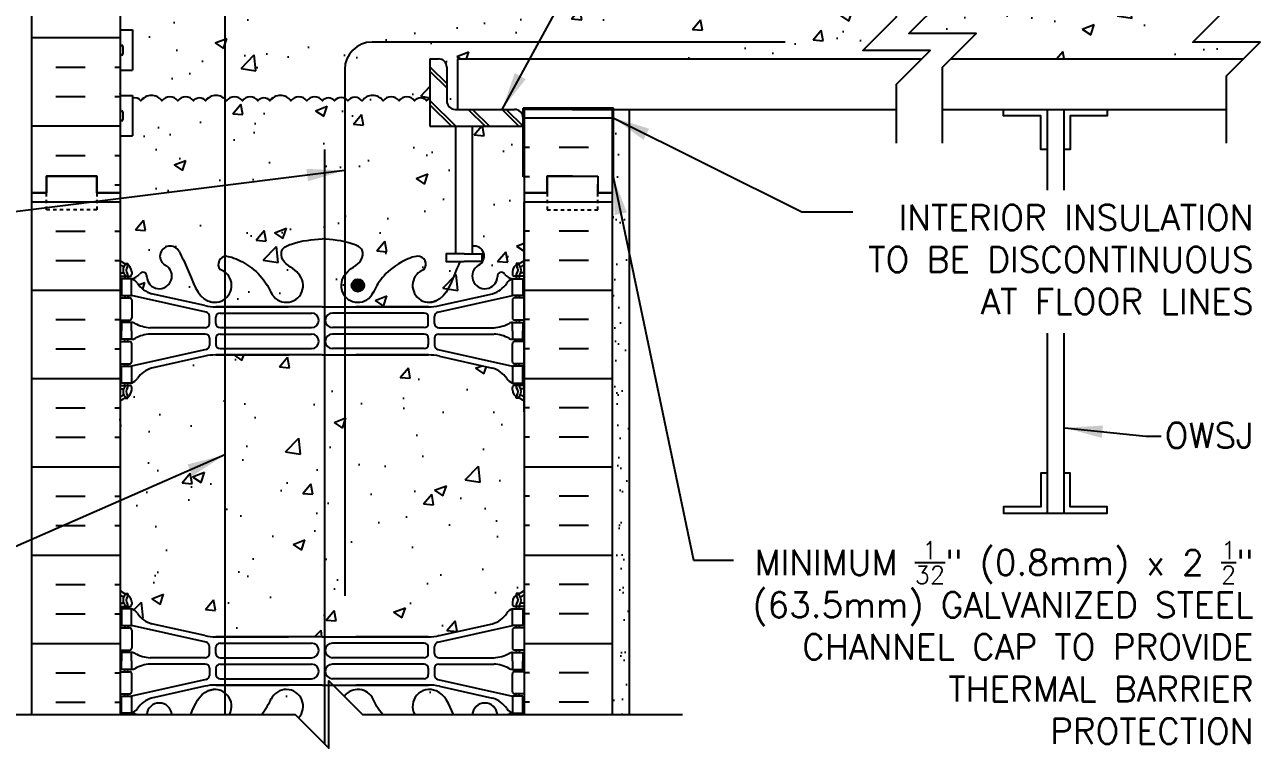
# Model space of a CAD drawing. Header units: inches. Extents: x 434 to 489.4, y 108.8 to 172.4.
# Drawn here: x 452.66 to 489.35, y 133.42 to 154.92 of the extents above; entities that cross this region are included whole.
import ezdxf

# ---------------------------------------------------------------- set-up
doc = ezdxf.new("R2010")
doc.units = ezdxf.units.IN
doc.header["$LTSCALE"] = 0.5
doc.header["$MEASUREMENT"] = 0
doc.linetypes.add('DASHED2', pattern=[0.375, 0.25, -0.125])
for name, color, linetype in [('HATCH', 12, 'Continuous'), ('line25', 2, 'Continuous'), ('LINE3', 3, 'Continuous'), ('LINE50', 5, 'Continuous'), ('LINE9', 9, 'Continuous'), ('TEXT', 4, 'Continuous'), ('Web_Edge', 9, 'Continuous')]:
    doc.layers.add(name, color=color, linetype=linetype)
doc.styles.add('DIM', font='romans.shx', dxfattribs={"width": 0.7})
doc.styles.add('ROMANS', font='romans.shx', dxfattribs={"height": 0.75})
doc.dimstyles.new('ext_12', dxfattribs={"dimscale": 12, "dimtxt": 0.09375, "dimasz": 0.09375, "dimexe": 0.09375, "dimexo": 0.0625, "dimgap": 0.0625, "dimtad": 1, "dimdec": 1, "dimzin": 3, "dimdsep": 46, "dimlunit": 4, "dimtxsty": 'DIM', "dimcen": 0.09, "dimdle": 0.09375, "dimclrt": 4, "dimadec": 0, "dimazin": 0, "dimtfac": 1, "dimtdec": 1, "dimtmove": 2, "dimatfit": 3, "dimfxl": 1, "dimfrac": 2, "dimtolj": 1, "dimtzin": 0, "dimarcsym": 0})

msp = doc.modelspace()

# ---------------------------------------------------------------- hatches: boundary and pattern name
at = {"layer": 'HATCH'}
h = msp.add_hatch(dxfattribs=at)
h.set_pattern_fill('INSUL', color=256, scale=7, style=0)
h.set_pattern_definition([(0, (-2470.6726, -247.0916), (0, 2.625), []), (0, (-2470.6726, -246.2166), (0, 2.625), [0.875, -0.875]), (0, (-2470.6726, -245.3416), (0, 2.625), [0.875, -0.875])])
h.paths.add_polyline_path([(452.864, 149.918), (453.302, 149.918), (453.302, 150.418), (454.802, 150.418), (454.802, 149.918), (455.489, 149.918), (455.489, 167.918), (454.802, 167.918), (454.802, 168.418), (453.302, 168.418), (453.302, 167.918), (452.864, 167.918)])
h = msp.add_hatch(dxfattribs=at)
h.set_pattern_fill('AR-CONC', color=256, scale=0.5)
h.set_pattern_definition([(50, (0, 0), (3.586301, -0.31376), [0.375, -4.125]), (355, (0, 0), (-0.693757, 3.76096), [0.3, -3.3]), (100.45144, (0.299, -0.026), (2.892544, 3.4472), [0.3187, -3.50571]), (46.1842, (0, 1), (5.336207, -0.827596), [0.5625, -6.1875]), (96.6356, (0.4447, 0.931), (4.67331, 4.870593), [0.47805, -5.25857]), (351.1842, (0, 1), (4.67331, 4.870593), [0.45, -4.95]), (21, (0.5, 0.75), (2.984535, -2.013094), [0.375, -4.125]), (326, (0.5, 0.75), (1.216577, 3.62575), [0.3, -3.3]), (71.45144, (0.7487, 0.5822), (4.201112, 1.612656), [0.3187, -3.50571]), (37.5, (0, 0), (0.0607993, 1.6644693), [0, -3.26, 0, -3.35, 0, -3.3125]), (7.5, (0, 0), (1.3153477, 1.9720586), [0, -1.91, 0, -3.185, 0, -1.2625]), (327.5, (-1.115, 0), (2.6691122, -0.1127744), [0, -1.25, 0, -3.9, 0, -5.175]), (317.5, (-1.615, 0), (2.915931, 0.500525), [0, -1.625, 0, -2.59, 0, -3.675])])
h.paths.add_polyline_path([(467.489, 143.726, 0.088416), (467.343, 143.823), (467.253, 143.823), (467.253, 143.865, -0.249069), (467.143, 144.072), (467.143, 144.139, -0.414214), (467.206, 144.202), (467.253, 144.202), (467.253, 144.272), (467.148, 144.272, -0.155529), (466.972, 144.406, 0.180914), (466.555, 144.717), (464.974, 145.07, 0.054974), (464.647, 145.106), (461.489, 145.106), (458.331, 145.106, 0.054974), (458.004, 145.07), (456.423, 144.717, 0.180914), (456.006, 144.406, -0.155529), (455.83, 144.272), (455.725, 144.272), (455.725, 144.202), (455.773, 144.202, -0.414214), (455.835, 144.139), (455.835, 144.072, -0.249069), (455.725, 143.865), (455.725, 143.823), (455.635, 143.823, 0.088416), (455.489, 143.726), (455.489, 138.11, 0.088416), (455.635, 138.013), (455.725, 138.013), (455.725, 137.971, -0.249069), (455.835, 137.764), (455.835, 137.697, -0.414214), (455.773, 137.634), (455.725, 137.634), (455.725, 137.564), (455.83, 137.564, -0.155529), (456.006, 137.43, 0.180914), (456.423, 137.119), (458.004, 136.766, 0.054974), (458.331, 136.73), (461.489, 136.73), (464.647, 136.73, 0.054974), (464.974, 136.766), (466.555, 137.119, 0.180914), (466.972, 137.43, -0.155529), (467.148, 137.564), (467.253, 137.564), (467.253, 137.634), (467.206, 137.634, -0.414214), (467.143, 137.697), (467.143, 137.764, -0.249069), (467.253, 137.971), (467.253, 138.013), (467.343, 138.013, 0.088416), (467.489, 138.11)])
edge = h.paths.add_edge_path()
edge.add_spline(control_points=[(459.982, 134.894), (459.909, 134.748), (459.825, 134.583), (459.687, 134.418)], knot_values=[0.773196, 0.773196, 0.773196, 0.773196, 1.258119, 1.258119, 1.258119, 1.258119], degree=3, periodic=0)
edge.add_line((459.687, 134.418), (460.692, 134.418))
edge.add_line((460.692, 134.418), (460.789, 134.321))
edge.add_arc((460.427, 134.666), 0.5, 316.4491, 511.912)
edge = h.paths.add_edge_path()
edge.add_spline(control_points=[(458.26, 135.164), (458.204, 135.156), (458.15, 135.143), (458.1, 135.123)], knot_values=[1.703896, 1.703896, 1.703896, 1.703896, 1.875321, 1.875321, 1.875321, 1.875321], degree=3, periodic=0)
edge.add_spline(control_points=[(458.1, 135.123), (457.843, 135.02), (457.709, 134.72), (457.589, 134.418)], knot_values=[0.818269, 0.818269, 0.818269, 0.818269, 1.703896, 1.703896, 1.703896, 1.703896], degree=3, periodic=0)
edge.add_line((457.589, 134.418), (458.736, 134.418))
edge.add_arc((458.302, 134.666), 0.5, 330.2981, 454.7074)
h.paths.add_polyline_path([(456.281, 134.418), (457.029, 134.418, 0.922249)])
edge = h.paths.add_edge_path()
edge.add_spline(control_points=[(462.996, 134.894), (463.069, 134.748), (463.153, 134.583), (463.291, 134.418)], knot_values=[0.773196, 0.773196, 0.773196, 0.773196, 1.258119, 1.258119, 1.258119, 1.258119], degree=3, periodic=0)
edge.add_arc((462.552, 134.666), 0.5, 28.088, 143.7132)
edge.add_line((462.148, 134.962), (462.692, 134.418))
edge.add_line((462.692, 134.418), (463.291, 134.418))
edge = h.paths.add_edge_path()
edge.add_spline(control_points=[(465.389, 134.418), (465.269, 134.72), (465.135, 135.02), (464.878, 135.123)], knot_values=[0.818269, 0.818269, 0.818269, 0.818269, 1.703896, 1.703896, 1.703896, 1.703896], degree=3, periodic=0)
edge.add_spline(control_points=[(464.878, 135.123), (464.829, 135.143), (464.774, 135.156), (464.718, 135.164)], knot_values=[1.703896, 1.703896, 1.703896, 1.703896, 1.875321, 1.875321, 1.875321, 1.875321], degree=3, periodic=0)
edge.add_arc((464.677, 134.666), 0.5, 85.2926, 209.7019)
edge.add_line((464.242, 134.418), (465.389, 134.418))
h.paths.add_polyline_path([(465.949, 134.418), (466.697, 134.418, 0.922249)])
h.paths.add_polyline_path([(465.458, 151.903), (464.694, 151.903), (464.694, 152.746, 0.108934), (464.592, 152.653, 0.520567), (464.238, 152.653, 0.520567), (463.775, 152.653, 0.520567), (463.303, 152.653, 0.520567), (462.676, 152.653, 0.520567), (462.254, 152.653, 0.520567), (461.855, 152.653, 0.520567), (461.501, 152.653, 0.520567), (461.038, 152.653, 0.520567), (460.566, 152.653, 0.520567), (459.939, 152.653, 0.520567), (459.585, 152.653, 0.520567), (459.122, 152.653, 0.520567), (458.65, 152.653, 0.520567), (458.024, 152.653, 0.520567), (457.67, 152.653, 0.520567), (457.207, 152.653, 0.520567), (456.734, 152.653, 0.520567), (456.108, 152.653, 0.343685), (455.854, 152.731), (455.854, 151.613), (455.489, 151.613), (455.489, 149.918), (455.489, 147.918, 0.088416), (455.635, 147.821), (455.725, 147.821), (455.725, 147.779, -0.249069), (455.835, 147.572), (455.835, 147.504, -0.414214), (455.773, 147.442), (455.725, 147.442), (455.725, 147.372), (455.83, 147.372, -0.155529), (456.006, 147.238, 0.180914), (456.423, 146.926), (458.004, 146.573, 0.054974), (458.331, 146.537), (461.489, 146.537), (464.647, 146.537, 0.054974), (464.974, 146.573), (466.555, 146.926, 0.180914), (466.972, 147.238, -0.155529), (467.148, 147.372, -0.200746), (466.91, 147.503, 0.886605), (466.697, 147.429, -1.679912), (466.135, 147.772, 0.858777), (465.958, 148.338), (465.958, 148.11), (466.236, 148.11), (466.236, 147.884), (465.977, 147.884), (465.708, 147.884), (465.179, 147.884), (465.179, 148.11), (465.458, 148.11)])
h.paths.add_polyline_path([(467.489, 150.403), (467.458, 150.403), (467.458, 151.903), (465.958, 151.903), (465.958, 148.338, -0.858777), (466.135, 147.772, 1.679912), (466.697, 147.429, -0.886605), (466.91, 147.503, 0.200746), (467.148, 147.372), (467.253, 147.372), (467.253, 147.442), (467.206, 147.442, -0.414214), (467.143, 147.504), (467.143, 147.572, -0.249069), (467.253, 147.779), (467.253, 147.821), (467.343, 147.821, 0.088416), (467.489, 147.918)])
h.paths.add_polyline_path([(479.552, 154.153), (477.552, 154.153), (478.552, 155.153), (478.552, 156.403), (467.124, 156.403), (467.124, 156.418, 0.513851), (466.664, 156.44, 0.520567), (466.065, 156.419, 0.520567), (465.72, 156.37, 0.520567), (465.23, 156.326, 0.447424), (465.124, 156.424, 0.447424), (465.018, 156.326, 0.520567), (464.528, 156.37, 0.520567), (464.183, 156.419, 0.520567), (463.585, 156.44, 0.513851), (463.124, 156.418, 0.500851), (463.018, 156.326, 0.520567), (462.528, 156.37, 0.520567), (462.183, 156.419, 0.520567), (461.585, 156.44, 0.513851), (461.124, 156.418, 0.513851), (460.664, 156.44, 0.520567), (460.065, 156.419, 0.520567), (459.72, 156.37, 0.520567), (459.23, 156.326, 0.520567), (458.925, 156.448, 0.132818), (458.739, 156.642, 0.362673), (458.086, 156.543, 0.520567), (457.724, 156.387, 0.520567), (457.443, 156.266, 0.520567), (456.87, 156.306, 0.520567), (456.528, 156.159, 0.520567), (456.169, 156.302, 0.135519), (455.854, 156.361), (455.854, 155.513), (455.489, 155.513), (455.489, 154.763), (455.854, 154.763), (455.854, 153.563), (455.489, 153.563), (455.489, 152.813), (455.854, 152.813), (455.854, 152.731, -0.343685), (456.108, 152.653, -0.520567), (456.734, 152.653, -0.520567), (457.207, 152.653, -0.520567), (457.67, 152.653, -0.520567), (458.024, 152.653, -0.520567), (458.65, 152.653, -0.520567), (459.122, 152.653, -0.520567), (459.585, 152.653, -0.520567), (459.939, 152.653, -0.520567), (460.566, 152.653, -0.520567), (461.038, 152.653, -0.520567), (461.501, 152.653, -0.520567), (461.855, 152.653, -0.520567), (462.254, 152.653, -0.520567), (462.676, 152.653, -0.520567), (463.303, 152.653, -0.520567), (463.775, 152.653, -0.520567), (464.238, 152.653, -0.520567), (464.592, 152.653, -0.108934), (464.694, 152.746), (464.694, 153.903), (464.944, 153.903, -0.414214), (465.194, 153.653), (465.194, 152.653, 0.414214), (465.444, 152.403), (465.508, 152.403), (465.508, 153.903), (479.302, 153.903)])
h.paths.add_polyline_path([(488.354, 155.403), (488.354, 155.574), (479.838, 155.574), (478.917, 154.653), (480.917, 154.653), (480.167, 153.903), (488.854, 153.903), (489.354, 154.403), (487.354, 154.403)])
h.paths.add_polyline_path([(488.354, 156.403), (479.917, 156.403), (479.917, 155.653), (479.838, 155.574), (488.354, 155.574)])
h.paths.add_polyline_path([(458.086, 156.543, -0.125834), (458.297, 156.686), (456.374, 156.686, 0.206756), (456.015, 156.353, -0.067413), (456.169, 156.302, -0.520567), (456.528, 156.159, -0.520567), (456.87, 156.306, -0.520567), (457.443, 156.266, -0.520567), (457.724, 156.387, -0.520567)], flags=16)
h.paths.add_polyline_path([(460.664, 156.44, -0.513851), (461.124, 156.418, -0.513851), (461.585, 156.44, -0.520567), (462.183, 156.419, -0.520567), (462.528, 156.37, -0.520567), (463.018, 156.326, -0.500851), (463.124, 156.418, -0.513851), (463.585, 156.44, -0.269992), (463.924, 156.582, 0.0723), (463.778, 156.686), (459.2, 156.686, 0.134041), (458.957, 156.465, -0.463939), (459.23, 156.326, -0.520567), (459.72, 156.37, -0.520567), (460.065, 156.419, -0.520567)], flags=16)
h.paths.add_polyline_path([(466.664, 156.44, -0.179666), (466.832, 156.543, 0.110567), (466.604, 156.686), (464.498, 156.686, 0.140485), (464.339, 156.486, -0.281844), (464.528, 156.37, -0.520567), (465.018, 156.326, -0.447424), (465.124, 156.424, -0.447424), (465.23, 156.326, -0.520567), (465.72, 156.37, -0.520567), (466.065, 156.419, -0.520567)], flags=16)
h.paths.add_polyline_path([(458.674, 162.133, 0.410093), (458.174, 162.625), (456.374, 162.625, 0.225652), (455.999, 162.25), (455.999, 161.524, 0.225652), (456.374, 161.149), (458.48, 161.149, 0.24677), (458.674, 161.535)])
h.paths.add_polyline_path([(458.674, 163.323), (458.674, 163.806, 0.406005), (458.174, 164.292), (456.374, 164.292, 0.225652), (455.999, 163.917), (455.999, 163.191, 0.225652), (456.374, 162.816), (458.174, 162.816, 0.418521)])
h.paths.add_polyline_path([(464.077, 163.191), (464.077, 163.959, 0.185301), (463.778, 164.292), (459.2, 164.292, 0.185301), (458.902, 163.959), (458.902, 163.191, 0.225652), (459.277, 162.816), (463.702, 162.816, 0.225652)])
h.paths.add_polyline_path([(464.077, 162.25, 0.225652), (463.702, 162.625), (459.277, 162.625, 0.225652), (458.902, 162.25), (458.902, 161.482, 0.185301), (459.2, 161.149), (463.778, 161.149, 0.185301), (464.077, 161.482)])
h.paths.add_polyline_path([(466.979, 162.25, 0.225652), (466.604, 162.625), (464.804, 162.625, 0.418521), (464.304, 162.118), (464.304, 161.535, 0.24677), (464.498, 161.149), (466.604, 161.149, 0.225652), (466.979, 161.524)])
h.paths.add_polyline_path([(466.979, 163.917, 0.225652), (466.604, 164.292), (464.804, 164.292, 0.406005), (464.304, 163.806), (464.304, 163.309, 0.410093), (464.804, 162.816), (466.604, 162.816, 0.225652), (466.979, 163.191)])
h = msp.add_hatch(dxfattribs=at)
h.set_pattern_fill('INSUL', color=256, scale=7, style=0)
h.set_pattern_definition([(180, (3393.6506, -246.854), (0, 2.625), []), (180, (3393.6506, -245.979), (0, 2.625), [0.875, -0.875]), (180, (3393.6506, -245.104), (0, 2.625), [0.875, -0.875])])
h.paths.add_polyline_path([(470.114, 152.416), (467.489, 152.416), (467.489, 150.155), (468.177, 150.155), (468.177, 150.655), (469.677, 150.655), (469.677, 150.155), (470.114, 150.155)])
h = msp.add_hatch(dxfattribs=at)
h.set_pattern_fill('AR-SAND', color=256, scale=0.5, style=0)
h.set_pattern_definition([(37.5, (345.7869, 14.90445), (-0.0314967, 0.963412), [0, -0.76, 0, -0.85, 0, -0.8125]), (7.5, (345.7869, 14.9044), (0.884888, 1.411073), [0, -0.41, 0, -0.685, 0, -0.2625]), (327.5, (345.1719, 14.90445), (1.557071, 0.0028295), [0, -0.25, 0, -0.9, 0, -1.175]), (317.5, (345.1719, 14.9044), (1.503063, 0.438838), [0, -0.125, 0, -0.59, 0, -0.675])])
h.paths.add_polyline_path([(470.614, 152.403), (470.114, 152.403), (470.114, 143.418), (470.114, 134.418), (470.614, 134.418)])
h = msp.add_hatch(dxfattribs=at)
h.set_pattern_fill('INSUL', color=256, scale=7, style=0)
h.set_pattern_definition([(0, (-2470.6726, -265.0916), (0, 2.625), []), (0, (-2470.6726, -264.2166), (0, 2.625), [0.875, -0.875]), (0, (-2470.6726, -263.3416), (0, 2.625), [0.875, -0.875])])
h.paths.add_polyline_path([(452.864, 134.418), (455.489, 134.418), (455.489, 149.918), (454.802, 149.918), (454.802, 150.418), (453.302, 150.418), (453.302, 149.918), (452.864, 149.918)])
h = msp.add_hatch(dxfattribs=at)
h.set_pattern_fill('INSUL', color=256, scale=7, style=0)
h.set_pattern_definition([(180, (3393.6506, -265.0916), (0, 2.625), []), (180, (3393.6506, -264.2166), (0, 2.625), [0.875, -0.875]), (180, (3393.6506, -263.3416), (0, 2.625), [0.875, -0.875])])
h.paths.add_polyline_path([(467.489, 134.418), (470.114, 134.418), (470.114, 149.918), (469.677, 149.918), (469.677, 150.418), (468.177, 150.418), (468.177, 149.918), (467.489, 149.918)])
at = {"layer": 'LINE3'}
msp.add_hatch(color=256, dxfattribs=at).paths.add_polyline_path([(462.739, 147.17, 1), (462.364, 147.17, 1)])

# ---------------------------------------------------------------- linework, layer by layer
at = {"layer": 'HATCH'}
for p, q in [((464.694, 153.667), (465.194, 153.167)), ((464.694, 153.542), (465.194, 153.042)), ((464.694, 152.667), (465.458, 151.903)), ((464.694, 152.542), (465.333, 151.903)), ((465.833, 152.403), (466.333, 151.903)), ((465.958, 152.403), (466.458, 151.903)), ((466.833, 152.403), (467.333, 151.903)), ((466.958, 152.403), (467.458, 151.903))]:
    msp.add_line(p, q, dxfattribs=at)
for points in [[(456.21, 152.746, 0.108934), (456.108, 152.653, 0.343685), (455.854, 152.731, 0.343685)], [(458.125, 152.746, 0.108934), (458.024, 152.653, 0.520567), (457.67, 152.653, 0.520567), (457.207, 152.653, 0.520567), (456.734, 152.653, 0.520567), (456.108, 152.653, 0.112865), (456.023, 152.73, 0.112865)], [(460.041, 152.746, 0.108934), (459.939, 152.653, 0.520567), (459.585, 152.653, 0.520567), (459.122, 152.653, 0.520567), (458.65, 152.653, 0.520567), (458.024, 152.653, 0.112865), (457.938, 152.73, 0.112865)], [(461.956, 152.746, 0.108934), (461.855, 152.653, 0.520567), (461.501, 152.653, 0.520567), (461.038, 152.653, 0.520567), (460.566, 152.653, 0.520567), (459.939, 152.653, 0.112865), (459.854, 152.73, 0.112865)], [(464.694, 152.746, 0.108934), (464.592, 152.653, 0.520567), (464.238, 152.653, 0.520567), (463.775, 152.653, 0.520567), (463.303, 152.653, 0.520567), (462.676, 152.653, 0.520567), (462.254, 152.653, 0.520567), (461.855, 152.653)]]:
    msp.add_lwpolyline(points, format="xyb", dxfattribs=at)
at = {"layer": 'line25'}
for p, q in [((455.489, 167.918), (455.489, 149.918)), ((455.489, 154.763), (455.854, 154.763)), ((455.854, 154.763), (455.854, 153.563)), ((455.489, 154.273), (455.489, 154.053)), ((455.489, 154.218), (455.489, 154.218)), ((455.569, 154.273), (455.569, 154.053)), ((455.489, 154.108), (455.489, 154.108)), ((455.529, 154.013), (455.529, 154.013)), ((464.694, 153.903), (464.694, 151.903)), ((464.694, 153.903), (464.944, 153.903)), ((455.489, 153.563), (455.854, 153.563)), ((465.194, 153.653), (465.194, 152.653)), ((455.489, 152.813), (455.854, 152.813)), ((455.854, 152.813), (455.854, 151.613)), ((455.489, 152.323), (455.489, 152.103)), ((455.529, 152.363), (455.529, 152.363)), ((455.569, 152.323), (455.569, 152.103)), ((465.444, 152.403), (467.208, 152.403)), ((470.145, 152.434), (467.458, 152.434)), ((467.458, 150.403), (467.458, 152.434)), ((470.114, 152.403), (467.489, 152.403)), ((467.489, 152.403), (467.489, 150.403)), ((470.114, 152.403), (470.114, 150.403)), ((470.145, 150.403), (470.145, 152.434)), ((455.489, 152.268), (455.489, 152.268)), ((455.489, 152.158), (455.489, 152.158)), ((455.529, 152.063), (455.529, 152.063)), ((467.458, 151.903), (467.458, 152.153)), ((467.489, 152.165), (467.489, 134.418)), ((455.489, 151.613), (455.854, 151.613)), ((464.694, 151.903), (467.458, 151.903)), ((465.458, 148.11), (465.458, 151.903)), ((465.958, 148.11), (465.958, 151.903)), ((467.489, 150.403), (467.458, 150.403)), ((470.114, 150.403), (470.145, 150.403)), ((455.489, 149.918), (455.489, 134.418)), ((455.489, 149.918), (455.489, 134.418)), ((467.489, 143.418), (467.489, 149.637))]:
    msp.add_line(p, q, dxfattribs=at)
at = {"layer": 'line25', "color": 192}
for p, q in [((468.927, 152.403), (478.552, 152.403)), ((479.917, 152.403), (488.354, 152.403))]:
    msp.add_line(p, q, dxfattribs=at)
at = {"layer": 'line25'}
for points in [[(465.708, 148.11), (465.179, 148.11), (465.179, 147.884), (465.708, 147.884)], [(465.708, 148.11), (466.236, 148.11), (466.236, 147.884), (465.977, 147.884)], [(465.977, 147.884), (465.708, 147.884)]]:
    msp.add_lwpolyline(points, dxfattribs=at)
for centre, radius, start, end in [((455.529, 154.273), 0.04, 90, 180), ((455.529, 154.273), 0.04, 0, 90), ((455.529, 154.053), 0.04, 180, 270), ((455.529, 154.053), 0.04, 270, 0), ((464.944, 153.653), 0.25, 0, 90), ((455.529, 152.323), 0.04, 90, 180), ((455.529, 152.323), 0.04, 0, 90), ((465.444, 152.653), 0.25, 180, 270), ((467.208, 152.153), 0.25, 0, 90), ((455.529, 152.103), 0.04, 180, 270), ((455.529, 152.103), 0.04, 270, 0)]:
    msp.add_arc(centre, radius, start, end, dxfattribs=at)
at = {"layer": 'LINE3'}
for p, q in [((458.598, 170.418), (458.598, 134.418)), ((475.24, 154.403), (462.975, 154.403)), ((462.163, 153.59), (462.163, 137.944)), ((461.563, 151.212), (461.563, 133.547))]:
    msp.add_line(p, q, dxfattribs=at)
msp.add_circle((462.552, 147.17), 0.188, dxfattribs=at)
msp.add_arc((462.975, 153.59), 0.812, 90, 180, dxfattribs=at)
at = {"layer": 'LINE50'}
for p, q in [((452.864, 149.918), (452.864, 167.918)), ((470.114, 143.418), (470.114, 152.403)), ((470.114, 152.122), (470.114, 152.165)), ((470.114, 152.122), (470.114, 152.165)), ((468.177, 149.918), (468.177, 150.418)), ((468.177, 150.418), (469.677, 150.418)), ((469.677, 150.418), (469.677, 149.918)), ((469.677, 150.418), (469.677, 149.918)), ((452.864, 134.418), (452.864, 149.918)), ((467.489, 149.918), (468.177, 149.918)), ((469.677, 149.918), (470.114, 149.918)), ((469.677, 149.918), (470.114, 149.918)), ((470.114, 134.418), (470.114, 149.918))]:
    msp.add_line(p, q, dxfattribs=at)
for points in [[(452.864, 149.918), (453.302, 149.918), (453.302, 150.418), (454.802, 150.418), (454.802, 149.918), (455.489, 149.918)], [(455.489, 149.918), (454.802, 149.918), (454.802, 150.418), (453.302, 150.418), (453.302, 149.918), (452.864, 149.918)], [(468.927, 150.418), (468.177, 150.418), (468.177, 149.918), (467.489, 149.918)], [(470.114, 149.918), (469.677, 149.918), (469.677, 150.18)], [(470.114, 149.918), (469.677, 149.918), (469.677, 150.18)], [(470.114, 149.918), (469.677, 149.918), (469.677, 150.18)]]:
    msp.add_lwpolyline(points, dxfattribs=at)
at = {"layer": 'LINE9'}
for p, q in [((465.508, 153.903), (479.302, 153.903)), ((465.508, 153.903), (465.508, 152.403)), ((480.167, 153.903), (488.854, 153.903)), ((470.114, 152.165), (470.114, 152.403)), ((470.114, 152.165), (470.114, 152.403)), ((470.614, 152.403), (470.614, 134.418)), ((483.021, 152.403), (483.021, 150)), ((483.521, 152.403), (483.521, 150)), ((483.021, 145.755), (483.021, 140.403)), ((483.521, 145.755), (483.521, 140.403))]:
    msp.add_line(p, q, dxfattribs=at)
for points in [[(478.552, 151.403), (478.552, 153.153), (479.552, 154.153), (477.552, 154.153), (478.552, 155.153), (478.552, 157.403)], [(479.917, 151.403), (479.917, 153.653), (480.917, 154.653), (478.917, 154.653), (479.917, 155.653), (479.917, 157.403)], [(488.354, 151.403), (488.354, 153.403), (489.354, 154.403), (487.354, 154.403), (488.354, 155.403), (488.354, 157.403)], [(483.021, 151.215), (482.833, 151.215), (482.833, 152.215), (481.731, 152.215), (481.731, 152.403), (484.81, 152.403), (484.81, 152.215), (483.708, 152.215), (483.708, 151.215), (483.521, 151.215)], [(483.021, 141.59), (482.833, 141.59), (482.833, 140.59), (481.731, 140.59), (481.731, 140.403), (484.81, 140.403), (484.81, 140.59), (483.708, 140.59), (483.708, 141.59), (483.521, 141.59)], [(451.19, 134.418), (460.692, 134.418), (461.692, 133.418), (461.692, 135.418), (462.692, 134.418), (472.194, 134.418)]]:
    msp.add_lwpolyline(points, dxfattribs=at)
at = {"layer": 'LINE9', "linetype": 'DASHED2', "ltscale": 0.15}
for points in [[(454.802, 149.918), (454.802, 149.918), (454.802, 149.418), (453.302, 149.418), (453.302, 149.918), (453.302, 149.918)], [(454.802, 149.918), (454.802, 149.918), (454.802, 149.418), (453.302, 149.418), (453.302, 149.918), (453.302, 149.918)], [(468.177, 149.918), (468.177, 149.918), (468.177, 149.418), (469.677, 149.418), (469.677, 149.918), (469.677, 149.918)], [(468.177, 149.918), (468.177, 149.918), (468.177, 149.418), (469.677, 149.418), (469.677, 149.918), (469.677, 149.918)]]:
    msp.add_lwpolyline(points, dxfattribs=at)
at = {"layer": 'Web_Edge'}
for p, q in [((455.489, 147.542), (455.567, 147.542)), ((455.635, 147.821), (455.725, 147.821)), ((455.725, 147.821), (455.725, 147.779)), ((455.835, 147.572), (455.835, 147.504)), ((467.143, 147.572), (467.143, 147.504)), ((467.343, 147.821), (467.253, 147.821)), ((467.253, 147.821), (467.253, 147.779)), ((467.489, 147.542), (467.411, 147.542)), ((455.489, 147.442), (455.773, 147.442)), ((455.635, 147.442), (455.635, 147.372)), ((455.725, 147.442), (455.725, 147.372)), ((467.489, 147.442), (467.206, 147.442)), ((467.253, 147.442), (467.253, 147.372)), ((467.343, 147.442), (467.343, 147.372)), ((455.489, 146.802), (455.773, 146.802)), ((455.635, 146.872), (455.635, 146.802)), ((455.725, 146.872), (455.725, 146.802)), ((458.048, 146.375), (455.83, 146.872)), ((458.004, 146.573), (456.423, 146.926)), ((464.93, 146.375), (467.148, 146.872)), ((464.974, 146.573), (466.555, 146.926)), ((467.489, 146.802), (467.206, 146.802)), ((467.253, 146.872), (467.253, 146.802)), ((467.343, 146.872), (467.343, 146.802)), ((455.835, 146.739), (455.835, 146.204)), ((458.331, 146.537), (460.489, 146.537)), ((461.489, 146.537), (458.331, 146.537)), ((461.489, 146.537), (464.647, 146.537)), ((464.647, 146.537), (462.489, 146.537)), ((467.143, 146.739), (467.143, 146.204)), ((455.489, 146.142), (455.773, 146.142)), ((455.635, 146.142), (455.635, 146.072)), ((455.725, 146.142), (455.725, 146.072)), ((458.145, 146.041), (458.145, 146.253)), ((458.333, 146.042), (458.333, 146.226)), ((458.458, 146.351), (461.177, 146.351)), ((464.52, 146.351), (461.801, 146.351)), ((464.645, 146.042), (464.645, 146.226)), ((464.833, 146.041), (464.833, 146.253)), ((467.489, 146.142), (467.206, 146.142)), ((467.253, 146.142), (467.253, 146.072)), ((467.343, 146.142), (467.343, 146.072)), ((458.02, 145.916), (456.383, 145.916)), ((458.02, 145.728), (456.383, 145.728)), ((458.458, 145.917), (461.177, 145.917)), ((458.458, 145.727), (461.177, 145.727)), ((464.52, 145.917), (461.801, 145.917)), ((464.52, 145.727), (461.801, 145.727)), ((464.958, 145.916), (466.595, 145.916)), ((464.958, 145.728), (466.595, 145.728)), ((455.489, 145.502), (455.773, 145.502)), ((455.635, 145.502), (455.635, 145.572)), ((455.725, 145.502), (455.725, 145.572)), ((455.835, 144.904), (455.835, 145.439)), ((458.145, 145.603), (458.145, 145.39)), ((458.333, 145.602), (458.333, 145.418)), ((464.645, 145.602), (464.645, 145.418)), ((464.833, 145.603), (464.833, 145.39)), ((467.143, 144.904), (467.143, 145.439)), ((467.489, 145.502), (467.206, 145.502)), ((467.253, 145.502), (467.253, 145.572)), ((467.343, 145.502), (467.343, 145.572)), ((458.048, 145.268), (455.83, 144.772)), ((458.004, 145.07), (456.423, 144.717)), ((458.331, 145.106), (460.489, 145.106)), ((461.489, 145.106), (458.331, 145.106)), ((458.458, 145.293), (461.177, 145.293)), ((461.489, 145.106), (464.647, 145.106)), ((464.52, 145.293), (461.801, 145.293)), ((464.647, 145.106), (462.489, 145.106)), ((464.93, 145.268), (467.148, 144.772)), ((464.974, 145.07), (466.555, 144.717)), ((455.489, 144.842), (455.773, 144.842)), ((455.635, 144.772), (455.635, 144.842)), ((455.725, 144.772), (455.725, 144.842)), ((467.489, 144.842), (467.206, 144.842)), ((467.253, 144.772), (467.253, 144.842)), ((467.343, 144.772), (467.343, 144.842)), ((455.635, 144.202), (455.635, 144.272)), ((455.725, 144.202), (455.725, 144.272)), ((467.253, 144.202), (467.253, 144.272)), ((467.343, 144.202), (467.343, 144.272)), ((455.489, 144.202), (455.773, 144.202)), ((455.489, 144.102), (455.567, 144.102)), ((455.725, 143.823), (455.725, 143.865)), ((455.835, 144.072), (455.835, 144.139)), ((467.143, 144.072), (467.143, 144.139)), ((467.489, 144.202), (467.206, 144.202)), ((467.253, 143.823), (467.253, 143.865)), ((467.489, 144.102), (467.411, 144.102)), ((455.635, 143.823), (455.725, 143.823)), ((467.343, 143.823), (467.253, 143.823)), ((455.635, 138.013), (455.725, 138.013)), ((455.725, 138.013), (455.725, 137.971)), ((467.343, 138.013), (467.253, 138.013)), ((467.253, 138.013), (467.253, 137.971)), ((455.489, 137.734), (455.567, 137.734)), ((455.489, 137.634), (455.773, 137.634)), ((455.635, 137.634), (455.635, 137.564)), ((455.725, 137.634), (455.725, 137.564)), ((455.835, 137.764), (455.835, 137.697)), ((467.143, 137.764), (467.143, 137.697)), ((467.489, 137.634), (467.206, 137.634)), ((467.253, 137.634), (467.253, 137.564)), ((467.343, 137.634), (467.343, 137.564)), ((467.489, 137.734), (467.411, 137.734)), ((455.489, 136.994), (455.773, 136.994)), ((455.635, 137.064), (455.635, 136.994)), ((455.725, 137.064), (455.725, 136.994)), ((458.048, 136.567), (455.83, 137.064)), ((455.835, 136.932), (455.835, 136.397)), ((458.004, 136.766), (456.423, 137.119)), ((464.93, 136.567), (467.148, 137.064)), ((464.974, 136.766), (466.555, 137.119)), ((467.143, 136.932), (467.143, 136.397)), ((467.489, 136.994), (467.206, 136.994)), ((467.253, 137.064), (467.253, 136.994)), ((467.343, 137.064), (467.343, 136.994)), ((458.331, 136.73), (460.489, 136.73)), ((461.489, 136.73), (458.331, 136.73)), ((458.458, 136.543), (461.177, 136.543)), ((461.489, 136.73), (464.647, 136.73)), ((464.52, 136.543), (461.801, 136.543)), ((464.647, 136.73), (462.489, 136.73)), ((455.489, 136.334), (455.773, 136.334)), ((455.635, 136.334), (455.635, 136.264)), ((455.725, 136.334), (455.725, 136.264)), ((458.145, 136.233), (458.145, 136.445)), ((458.333, 136.234), (458.333, 136.418)), ((464.645, 136.234), (464.645, 136.418)), ((464.833, 136.233), (464.833, 136.445)), ((467.489, 136.334), (467.206, 136.334)), ((467.253, 136.334), (467.253, 136.264)), ((467.343, 136.334), (467.343, 136.264)), ((458.02, 136.108), (456.383, 136.108)), ((458.02, 135.92), (456.383, 135.92)), ((458.145, 135.795), (458.145, 135.583)), ((458.333, 135.794), (458.333, 135.61)), ((458.458, 136.109), (461.177, 136.109)), ((458.458, 135.919), (461.177, 135.919)), ((464.52, 136.109), (461.801, 136.109)), ((464.52, 135.919), (461.801, 135.919)), ((464.645, 135.794), (464.645, 135.61)), ((464.833, 135.795), (464.833, 135.583)), ((464.958, 136.108), (466.595, 136.108)), ((464.958, 135.92), (466.595, 135.92)), ((455.489, 135.694), (455.773, 135.694)), ((455.635, 135.694), (455.635, 135.764)), ((455.725, 135.694), (455.725, 135.764)), ((458.048, 135.461), (455.83, 134.964)), ((455.835, 135.097), (455.835, 135.632)), ((458.458, 135.485), (461.177, 135.485)), ((464.52, 135.485), (461.801, 135.485)), ((464.93, 135.461), (467.148, 134.964)), ((467.143, 135.097), (467.143, 135.632)), ((467.489, 135.694), (467.206, 135.694)), ((467.253, 135.694), (467.253, 135.764)), ((467.343, 135.694), (467.343, 135.764)), ((458.004, 135.262), (456.423, 134.909)), ((458.331, 135.298), (460.489, 135.298)), ((461.489, 135.298), (458.331, 135.298)), ((461.489, 135.298), (464.647, 135.298)), ((464.647, 135.298), (462.489, 135.298)), ((464.974, 135.262), (466.555, 134.909)), ((455.489, 135.034), (455.773, 135.034)), ((455.635, 134.964), (455.635, 135.034)), ((455.725, 134.964), (455.725, 135.034)), ((467.489, 135.034), (467.206, 135.034)), ((467.253, 134.964), (467.253, 135.034)), ((467.343, 134.964), (467.343, 135.034)), ((455.635, 134.418), (455.635, 134.464)), ((455.725, 134.418), (455.725, 134.464)), ((467.253, 134.418), (467.253, 134.464)), ((467.343, 134.418), (467.343, 134.464))]:
    msp.add_line(p, q, dxfattribs=at)
for points in [[(455.53, 146.872), (455.83, 146.872), (455.83, 147.372), (455.53, 147.372)], [(467.448, 146.872), (467.148, 146.872), (467.148, 147.372), (467.448, 147.372)], [(455.53, 144.772), (455.83, 144.772), (455.83, 144.272), (455.53, 144.272)], [(467.448, 144.772), (467.148, 144.772), (467.148, 144.272), (467.448, 144.272)], [(455.53, 137.064), (455.83, 137.064), (455.83, 137.564), (455.53, 137.564)], [(467.448, 137.064), (467.148, 137.064), (467.148, 137.564), (467.448, 137.564)], [(455.53, 134.964), (455.83, 134.964), (455.83, 134.464), (455.53, 134.464)], [(467.448, 134.964), (467.148, 134.964), (467.148, 134.464), (467.448, 134.464)]]:
    msp.add_lwpolyline(points, close=True, dxfattribs=at)
for points in [[(455.83, 145.822), (455.83, 146.072), (455.53, 146.072), (455.53, 145.822)], [(467.148, 145.822), (467.148, 146.072), (467.448, 146.072), (467.448, 145.822)], [(455.83, 145.822), (455.83, 145.572), (455.53, 145.572), (455.53, 145.822)], [(467.148, 145.822), (467.148, 145.572), (467.448, 145.572), (467.448, 145.822)], [(455.83, 136.014), (455.83, 136.264), (455.53, 136.264), (455.53, 136.014)], [(467.148, 136.014), (467.148, 136.264), (467.448, 136.264), (467.448, 136.014)], [(455.83, 136.014), (455.83, 135.764), (455.53, 135.764), (455.53, 136.014)], [(467.148, 136.014), (467.148, 135.764), (467.448, 135.764), (467.448, 136.014)]]:
    msp.add_lwpolyline(points, dxfattribs=at)
for centre, radius, start, end in [((456.975, 148.042), 0.3, 27.597, 243.9425), ((466.003, 148.042), 0.3, 296.0575, 98.6784), ((455.835, 148.279), 0.5, 226.2109, 250.5288), ((458.648, 147.795), 0.242, 90, 218.2327), ((464.33, 147.795), 0.242, 321.7673, 90), ((467.143, 148.279), 0.5, 289.4712, 313.7891), ((455.835, 148.279), 0.6, 234.7832, 245.0748), ((455.567, 147.561), 0.0196, 269.4032, 15.4901), ((455.829, 147.626), 0.25, 140.1145, 222.4609), ((455.573, 147.716), 0.021, 343.464, 63.9957), ((455.671, 147.757), 0.045, 321.448, 139.1879), ((455.585, 147.572), 0.25, 0, 70.5288), ((455.829, 147.626), 0.16, 140.0001, 222.4609), ((456.17, 147.453), 0.113, 347.8156, 154.0569), ((456.655, 147.448), 0.375, 182.9237, 59.8675), ((458.302, 147.17), 0.5, 246.2139, 71.7937), ((464.677, 147.17), 0.5, 108.2063, 293.7861), ((466.323, 147.448), 0.375, 120.1325, 357.0763), ((466.808, 147.453), 0.113, 25.9431, 192.1844), ((467.393, 147.572), 0.25, 109.4712, 180), ((467.307, 147.757), 0.045, 40.8121, 218.552), ((467.149, 147.626), 0.16, 317.5391, 39.9999), ((467.149, 147.626), 0.25, 317.5391, 39.8855), ((467.405, 147.716), 0.021, 116.0043, 196.536), ((467.411, 147.561), 0.0196, 164.5099, 270.5968), ((467.143, 148.279), 0.6, 294.9252, 305.2168), ((455.678, 147.488), 0.045, 222.4609, 42.4609), ((455.773, 147.504), 0.0625, 270, 0), ((455.792, 147.721), 0.352, 276.1291, 321.5331), ((455.708, 147.029), 0.364, 34.9775, 70.3387), ((456.631, 147.64), 0.743, 212.7919, 253.8107), ((460.427, 147.17), 0.5, 204.819, 44.1875), ((462.552, 147.17), 0.5, 135.8125, 335.181), ((466.347, 147.64), 0.743, 286.1893, 327.2081), ((467.186, 147.721), 0.352, 218.4669, 263.8709), ((467.27, 147.029), 0.364, 109.6613, 145.0225), ((467.206, 147.504), 0.0625, 180, 270), ((467.301, 147.488), 0.045, 137.5391, 317.5391), ((455.773, 146.739), 0.0625, 0, 90), ((467.206, 146.739), 0.0625, 90, 180), ((458.331, 148.037), 1.5, 257.4135, 270), ((464.647, 148.037), 1.5, 270, 282.5865), ((455.773, 146.204), 0.0625, 270, 0), ((455.826, 145.853), 0.219, 60.4937, 88.92), ((458.02, 146.253), 0.125, 0, 77.3767), ((458.458, 146.226), 0.125, 90, 180), ((461.177, 146.134), 0.217, 270, 90), ((461.801, 146.134), 0.217, 90, 270), ((464.52, 146.226), 0.125, 0, 90), ((464.958, 146.253), 0.125, 102.6233, 180), ((467.152, 145.853), 0.219, 91.08, 119.5063), ((467.206, 146.204), 0.0625, 180, 270), ((456.472, 147.083), 1.17, 242.6365, 265.6505), ((456.472, 144.561), 1.17, 94.3495, 117.3635), ((458.02, 146.041), 0.125, 270, 0), ((458.02, 145.603), 0.125, 0, 90), ((458.458, 146.042), 0.125, 180, 270), ((458.458, 145.602), 0.125, 90, 180), ((461.177, 145.51), 0.217, 270, 90), ((461.801, 145.51), 0.217, 90, 270), ((464.52, 146.042), 0.125, 270, 360), ((464.52, 145.602), 0.125, 0, 90), ((464.958, 146.041), 0.125, 180, 270), ((464.958, 145.603), 0.125, 90, 180), ((466.507, 147.083), 1.17, 274.3495, 297.3635), ((466.507, 144.561), 1.17, 62.6365, 85.6505), ((455.773, 145.439), 0.0625, 0, 90), ((455.826, 145.79), 0.219, 271.08, 299.5063), ((458.02, 145.39), 0.125, 282.6233, 0), ((458.458, 145.418), 0.125, 180, 270), ((464.52, 145.418), 0.125, 270, 0), ((464.958, 145.39), 0.125, 180, 257.3767), ((467.152, 145.79), 0.219, 240.4937, 268.92), ((467.206, 145.439), 0.0625, 90, 180), ((458.331, 143.606), 1.5, 90, 102.5865), ((464.647, 143.606), 1.5, 77.4135, 90), ((455.773, 144.904), 0.0625, 270, 0), ((456.631, 144.003), 0.743, 106.1893, 147.2081), ((466.347, 144.003), 0.743, 32.7919, 73.8107), ((467.206, 144.904), 0.0625, 180, 270), ((455.708, 144.614), 0.364, 289.6613, 325.0225), ((467.27, 144.614), 0.364, 214.9775, 250.3387), ((455.835, 143.365), 0.6, 114.9252, 125.2168), ((455.567, 144.082), 0.0196, 344.5099, 90.5968), ((455.829, 144.017), 0.25, 137.5391, 219.8855), ((455.573, 143.928), 0.021, 296.0043, 16.536), ((455.671, 143.886), 0.045, 220.8121, 38.552), ((455.678, 144.156), 0.045, 317.5391, 137.5391), ((455.585, 144.072), 0.25, 289.4712, 360), ((455.829, 144.017), 0.16, 137.5391, 219.9999), ((455.773, 144.139), 0.0625, 360, 90), ((467.206, 144.139), 0.0625, 90, 180), ((467.393, 144.072), 0.25, 180, 250.5288), ((467.301, 144.156), 0.045, 42.4609, 222.4609), ((467.307, 143.886), 0.045, 141.448, 319.1879), ((467.149, 144.017), 0.16, 320.0001, 42.4609), ((467.149, 144.017), 0.25, 320.1145, 42.4609), ((467.405, 143.928), 0.021, 163.464, 243.9957), ((467.411, 144.082), 0.0196, 89.4032, 195.4901), ((467.143, 143.365), 0.6, 54.7832, 65.0748), ((455.835, 143.365), 0.5, 109.4712, 133.7891), ((467.143, 143.365), 0.5, 46.2109, 70.5288), ((455.835, 138.471), 0.5, 226.2109, 250.5288), ((455.671, 137.95), 0.045, 321.448, 139.1879), ((455.585, 137.764), 0.25, 0, 70.5288), ((467.393, 137.764), 0.25, 109.4712, 180), ((467.307, 137.95), 0.045, 40.8121, 218.552), ((467.143, 138.471), 0.5, 289.4712, 313.7891), ((455.835, 138.471), 0.6, 234.7832, 245.0748), ((455.567, 137.754), 0.0196, 269.4032, 15.4901), ((455.829, 137.819), 0.25, 140.1145, 222.4609), ((455.573, 137.908), 0.021, 343.464, 63.9957), ((455.678, 137.68), 0.045, 222.4609, 42.4609), ((455.829, 137.819), 0.16, 140.0001, 222.4609), ((455.773, 137.697), 0.0625, 270, 0), ((467.206, 137.697), 0.0625, 180, 270), ((467.301, 137.68), 0.045, 137.5391, 317.5391), ((467.149, 137.819), 0.16, 317.5391, 39.9999), ((467.149, 137.819), 0.25, 317.5391, 39.8855), ((467.405, 137.908), 0.021, 116.0043, 196.536), ((467.411, 137.754), 0.0196, 164.5099, 270.5968), ((467.143, 138.471), 0.6, 294.9252, 305.2168), ((455.708, 137.221), 0.364, 34.9775, 70.3387), ((456.631, 137.833), 0.743, 212.7919, 253.8107), ((466.347, 137.833), 0.743, 286.1893, 327.2081), ((467.27, 137.221), 0.364, 109.6613, 145.0225), ((455.773, 136.932), 0.0625, 0, 90), ((467.206, 136.932), 0.0625, 90, 180), ((458.331, 138.23), 1.5, 257.4135, 270), ((458.02, 136.445), 0.125, 0, 77.3767), ((458.458, 136.418), 0.125, 90, 180), ((461.177, 136.326), 0.217, 270, 90), ((461.801, 136.326), 0.217, 90, 270), ((464.52, 136.418), 0.125, 0, 90), ((464.647, 138.23), 1.5, 270, 282.5865), ((464.958, 136.445), 0.125, 102.6233, 180), ((455.773, 136.397), 0.0625, 270, 0), ((455.826, 136.045), 0.219, 60.4937, 88.92), ((456.472, 137.275), 1.17, 242.6365, 265.6505), ((458.02, 136.233), 0.125, 270, 0), ((458.458, 136.234), 0.125, 180, 270), ((464.52, 136.234), 0.125, 270, 360), ((464.958, 136.233), 0.125, 180, 270), ((466.507, 137.275), 1.17, 274.3495, 297.3635), ((467.152, 136.045), 0.219, 91.08, 119.5063), ((467.206, 136.397), 0.0625, 180, 270), ((455.826, 135.983), 0.219, 271.08, 299.5063), ((456.472, 134.753), 1.17, 94.3495, 117.3635), ((458.02, 135.795), 0.125, 0, 90), ((458.458, 135.794), 0.125, 90, 180), ((461.177, 135.702), 0.217, 270, 90), ((461.801, 135.702), 0.217, 90, 270), ((464.52, 135.794), 0.125, 0, 90), ((464.958, 135.795), 0.125, 90, 180), ((466.507, 134.753), 1.17, 62.6365, 85.6505), ((467.152, 135.983), 0.219, 240.4937, 268.92), ((455.773, 135.632), 0.0625, 0, 90), ((458.02, 135.583), 0.125, 282.6233, 0), ((458.458, 135.61), 0.125, 180, 270), ((464.52, 135.61), 0.125, 270, 0), ((464.958, 135.583), 0.125, 180, 257.3767), ((467.206, 135.632), 0.0625, 90, 180), ((455.773, 135.097), 0.0625, 270, 0), ((458.331, 133.798), 1.5, 90, 102.5865), ((458.302, 134.666), 0.5, 330.2981, 113.7861), ((460.427, 134.666), 0.5, 316.4491, 155.181), ((462.552, 134.666), 0.5, 24.819, 143.7132), ((464.677, 134.666), 0.5, 66.2139, 209.7019), ((464.647, 133.798), 1.5, 77.4135, 90), ((467.206, 135.097), 0.0625, 180, 270), ((456.631, 134.195), 0.743, 106.1893, 147.2081), ((456.655, 134.388), 0.375, 4.6324, 175.3676), ((466.323, 134.388), 0.375, 4.6324, 175.3676), ((466.347, 134.195), 0.743, 32.7919, 73.8107), ((455.708, 134.807), 0.364, 289.6613, 325.0225), ((455.792, 134.114), 0.352, 59.653, 83.8709), ((467.27, 134.807), 0.364, 214.9775, 250.3387), ((467.186, 134.114), 0.352, 96.1291, 120.347)]:
    msp.add_arc(centre, radius, start, end, dxfattribs=at)
for points, knots in [([(460.785, 147.519), (460.677, 147.682), (460.317, 147.772), (460.241, 148.268), (460.789, 148.504), (461.193, 148.532), (461.489, 148.553)], [0.229407, 0.229407, 0.229407, 0.229407, 0.844432, 1.128849, 1.464331, 2.389004, 2.389004, 2.389004, 2.389004]), ([(462.193, 147.519), (462.301, 147.682), (462.661, 147.772), (462.737, 148.268), (462.189, 148.504), (461.785, 148.532), (461.489, 148.553)], [0.229407, 0.229407, 0.229407, 0.229407, 0.844432, 1.128849, 1.464331, 2.389004, 2.389004, 2.389004, 2.389004]), ([(457.241, 148.181), (457.327, 148.014), (457.58, 147.524), (457.794, 146.775), (458.204, 146.68), (458.26, 146.672)], [0, 0, 0, 0, 0.579211, 1.703896, 1.875321, 1.875321, 1.875321, 1.875321]), ([(458.648, 148.037), (458.769, 148.039), (459.602, 147.681), (459.842, 147.225), (459.982, 146.941)], [0.038125, 0.038125, 0.038125, 0.038125, 0.320663, 1.258119, 1.258119, 1.258119, 1.258119]), ([(464.33, 148.037), (464.209, 148.039), (463.376, 147.681), (463.137, 147.225), (462.996, 146.941)], [0.038125, 0.038125, 0.038125, 0.038125, 0.320663, 1.258119, 1.258119, 1.258119, 1.258119]), ([(465.588, 147.884), (465.553, 147.812), (465.36, 147.389), (465.184, 146.775), (464.774, 146.68), (464.718, 146.672)], [0.339032, 0.339032, 0.339032, 0.339032, 0.579211, 1.703896, 1.875321, 1.875321, 1.875321, 1.875321]), ([(457.589, 134.418), (457.709, 134.72), (457.869, 135.079), (458.204, 135.156), (458.26, 135.164)], [0.818269, 0.818269, 0.818269, 0.818269, 1.703896, 1.875321, 1.875321, 1.875321, 1.875321]), ([(465.389, 134.418), (465.269, 134.72), (465.109, 135.079), (464.774, 135.156), (464.718, 135.164)], [0.818269, 0.818269, 0.818269, 0.818269, 1.703896, 1.875321, 1.875321, 1.875321, 1.875321])]:
    msp.add_open_spline(points, degree=3, knots=knots, dxfattribs=at)
for points, degree in [([(458.333, 146.047), (458.333, 146.221)], 1), ([(464.645, 146.047), (464.645, 146.221)], 1), ([(458.333, 145.597), (458.333, 145.423)], 1), ([(464.645, 145.597), (464.645, 145.423)], 1), ([(458.333, 136.239), (458.333, 136.413)], 1), ([(464.645, 136.239), (464.645, 136.413)], 1), ([(458.333, 135.789), (458.333, 135.615)], 1), ([(464.645, 135.789), (464.645, 135.615)], 1), ([(459.687, 134.418), (459.825, 134.583), (459.909, 134.748), (459.982, 134.894)], 3), ([(463.291, 134.418), (463.153, 134.583), (463.069, 134.748), (462.996, 134.894)], 3)]:
    msp.add_open_spline(points, degree=degree, dxfattribs=at)

# ---------------------------------------------------------------- texts
at = {"layer": 'TEXT', "char_height": 0.75, "attachment_point": 6, "style": 'ROMANS'}
for s, insert, width in [('\\A1;INTERIOR INSULATION TO BE DISCONTINUOUS AT FLOOR LINES', (489.152, 147.942), 13.00001), ('\\A1;OWSJ', (489.152, 142.716), 12.22718), ('\\A1;MINIMUM {\\H0.7x;\\S1/32;}" (0.8mm) x 2 {\\H0.7x;\\S1/2;}" (63.5mm) GALVANIZED STEEL CHANNEL CAP TO PROVIDE THERMAL BARRIER PROTECTION  ', (489.152, 136.561), 16.71576)]:
    msp.add_mtext(s, dxfattribs=dict(at, insert=insert, width=width))

# ---------------------------------------------------------------- leaders
at = {"layer": 'TEXT'}
for points in [[(466.833, 152.403), (475.068, 167.444), (476.28, 167.444)], [(470.114, 152.165), (475.736, 149.359), (477.251, 149.359)], [(462.163, 150.59), (449.534, 149.006), (447.733, 149.006)], [(470.13, 150.403), (472.519, 139.009), (473.711, 139.009)], [(483.547, 142.939), (485.957, 142.693), (486.406, 142.693)], [(458.598, 142.135), (448.893, 137.879), (446.648, 137.879)]]:
    msp.add_leader(points, dimstyle='ext_12', override={"dimgap": 0.0625, "dimtad": 0}, dxfattribs=at)

doc.saveas('drawing.dxf')
